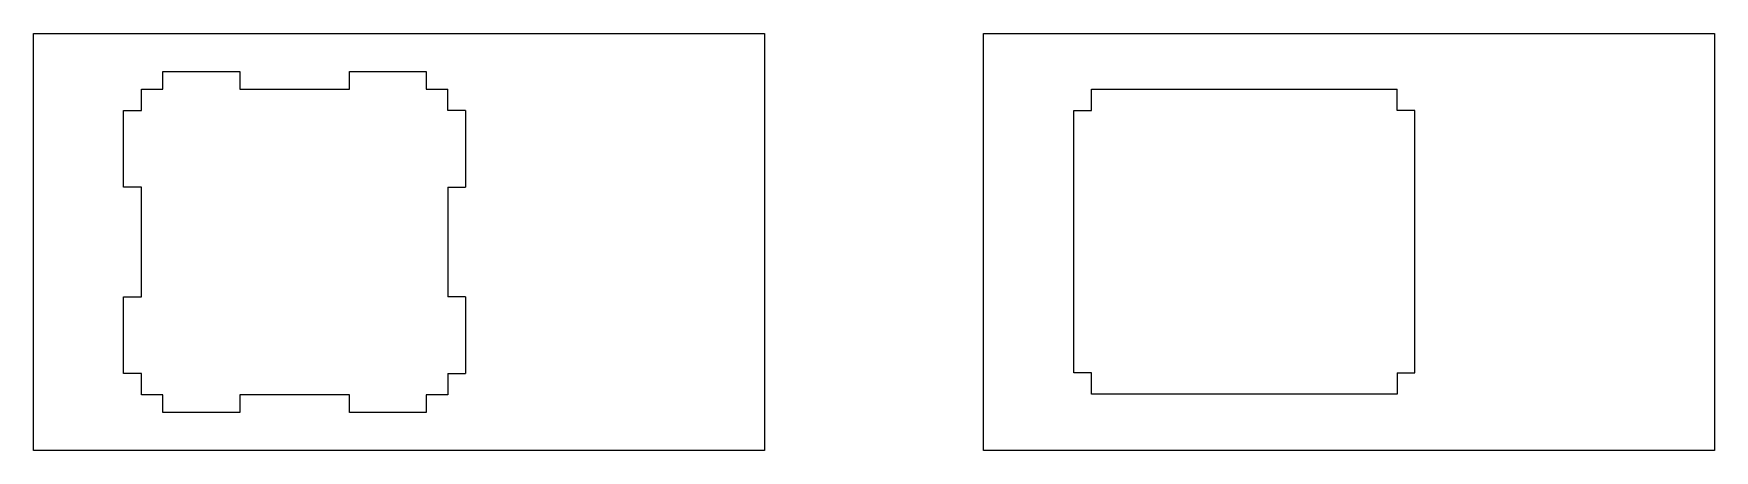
# Model space of a CAD drawing. Header units: millimetres. Extents: x -489 to 574, y -241 to 530.
# Drawn here: x 83.2 to 159.8, y 305.8 to 324.9 of the extents above; entities that cross this region are included whole.
import ezdxf

# ---------------------------------------------------------------- set-up
doc = ezdxf.new("R2010")
doc.units = ezdxf.units.MM
doc.layers.add('01_线宽0.15', color=7, linetype='Continuous')

msp = doc.modelspace()

# ---------------------------------------------------------------- linework, layer by layer
at = {"layer": '01_线宽0.15'}
for p, q in [((83.172, 305.836), (83.172, 324.886)), ((83.172, 324.886), (116.51, 324.886)), ((116.51, 324.886), (116.51, 305.836)), ((126.51, 305.836), (126.51, 324.886)), ((126.51, 324.886), (159.847, 324.886)), ((159.847, 324.886), (159.847, 305.836)), ((89.074, 323.159), (92.574, 323.159)), ((89.074, 322.346), (89.074, 323.159)), ((92.574, 323.159), (92.574, 322.346)), ((97.583, 323.159), (101.083, 323.159)), ((97.583, 322.346), (97.583, 323.159)), ((101.083, 323.159), (101.083, 322.346)), ((88.093, 322.346), (89.074, 322.346)), ((88.093, 321.366), (88.093, 322.346)), ((92.574, 322.346), (97.583, 322.346)), ((101.083, 322.346), (102.063, 322.346)), ((102.063, 321.366), (102.063, 322.346)), ((131.431, 322.346), (145.376, 322.346)), ((131.431, 321.368), (131.431, 322.346)), ((145.376, 321.368), (145.376, 322.346)), ((87.28, 321.366), (88.093, 321.366)), ((87.28, 317.866), (87.28, 321.366)), ((102.876, 321.366), (102.063, 321.366)), ((102.876, 321.366), (102.876, 317.866)), ((130.619, 309.38), (130.619, 321.368)), ((130.619, 321.368), (131.431, 321.368)), ((146.187, 321.368), (145.376, 321.368)), ((146.187, 309.38), (146.187, 321.368)), ((88.093, 317.866), (87.28, 317.866)), ((88.093, 312.857), (88.093, 317.866)), ((102.063, 317.866), (102.063, 312.857)), ((102.063, 317.866), (102.876, 317.866)), ((87.28, 312.857), (88.093, 312.857)), ((87.28, 309.357), (87.28, 312.857)), ((102.876, 312.857), (102.063, 312.857)), ((102.876, 312.857), (102.876, 309.357)), ((88.093, 309.357), (87.28, 309.357)), ((88.093, 308.376), (88.093, 309.357)), ((102.063, 309.357), (102.063, 308.376)), ((102.063, 309.357), (102.876, 309.357)), ((131.431, 309.38), (130.619, 309.38)), ((131.431, 308.401), (131.431, 309.38)), ((145.376, 309.38), (146.187, 309.38)), ((145.376, 309.38), (145.376, 308.401)), ((89.074, 308.376), (88.093, 308.376)), ((89.074, 307.564), (89.074, 308.376)), ((92.574, 308.376), (92.574, 307.564)), ((97.583, 308.376), (92.574, 308.376)), ((97.583, 307.564), (97.583, 308.376)), ((101.083, 308.376), (101.083, 307.564)), ((102.063, 308.376), (101.083, 308.376)), ((145.376, 308.401), (131.431, 308.401)), ((92.574, 307.564), (89.074, 307.564)), ((101.083, 307.564), (97.583, 307.564)), ((116.51, 305.836), (83.172, 305.836)), ((159.847, 305.836), (126.51, 305.836))]:
    msp.add_line(p, q, dxfattribs=at)

doc.saveas('drawing.dxf')
